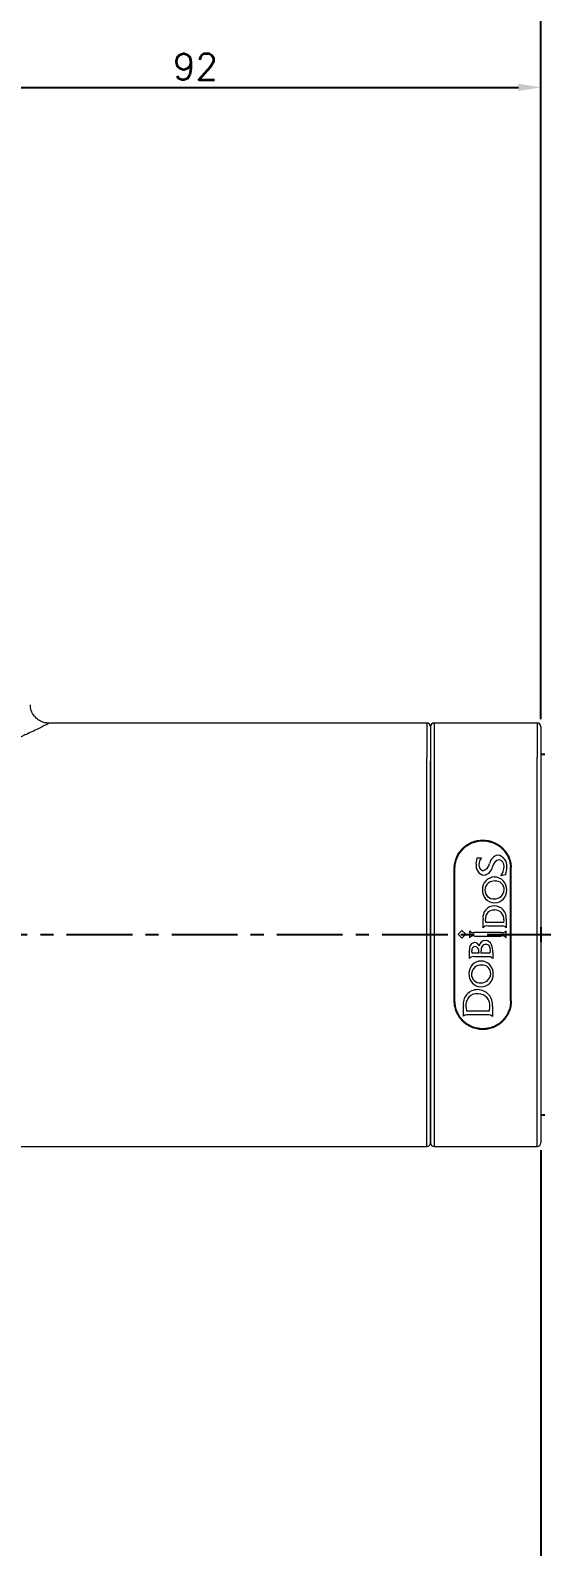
# Model space of a CAD drawing. Extents: x 19044 to 19885, y -10133 to -9539.
# Drawn here: x 19455.2 to 19523.3, y -9848 to -9646.3 of the extents above; entities that cross this region are included whole.
import ezdxf

# ---------------------------------------------------------------- set-up
doc = ezdxf.new("R2010")
doc.units = 0
doc.header["$LTSCALE"] = 7
doc.header["$MEASUREMENT"] = 0
doc.linetypes.add('CENTER', pattern=[2, 1.25, -0.25, 0.25, -0.25])
for name, color, linetype in [('CENTER', 1, 'CENTER'), ('D', 2, 'CONTINUOUS'), ('DIM', 2, 'CONTINUOUS'), ('DWG', 7, 'CONTINUOUS')]:
    doc.layers.add(name, color=color, linetype=linetype)
doc.styles.add('GHS', font='ROMANS.shx', dxfattribs={"bigfont": 'GHS.shx'})

msp = doc.modelspace()

# ---------------------------------------------------------------- linework, layer by layer
at = {"layer": 'CENTER', "color": 1, "linetype": 'CENTER'}
msp.add_line((19818.74, -9766.58), (19360.65, -9766.58), dxfattribs=at)
at = {"layer": 'D'}
for p, q in [((19523.15, -9737.91), (19523.15, -9632.25)), ((19523.15, -9795.25), (19523.15, -9999))]:
    msp.add_line(p, q, dxfattribs=at)
at = {"layer": 'DIM'}
for p, q in [((19523.15, -9737.91), (19523.15, -9651.84)), ((19434.15, -9653.84), (19520.15, -9653.84))]:
    msp.add_line(p, q, dxfattribs=at)
msp.add_solid([(19520.15, -9653.34), (19520.15, -9654.34), (19523.15, -9653.84)], dxfattribs=at)
at = {"layer": 'DWG', "linetype": 'Continuous', "lineweight": 18}
for p, q in [((19507.95, -9738.41), (19457.64, -9738.41)), ((19508.45, -9738.91), (19508.45, -9743.45)), ((19508.45, -9738.91), (19508.45, -9743.45)), ((19522.65, -9738.41), (19508.95, -9738.41)), ((19523.15, -9738.91), (19523.15, -9743.45)), ((19508.45, -9743.45), (19508.45, -9765.58)), ((19508.45, -9765.58), (19508.45, -9743.45)), ((19523.15, -9743.45), (19523.15, -9765.58)), ((19511.6, -9765.58), (19511.6, -9757.58)), ((19511.7, -9765.58), (19511.7, -9757.58)), ((19514.54, -9757.19), (19514.67, -9756.33)), ((19514.67, -9756.33), (19515.23, -9756.33)), ((19519.1, -9765.58), (19519.1, -9757.58)), ((19519.2, -9765.58), (19519.2, -9757.58)), ((19518.43, -9758.59), (19517.8, -9758.74)), ((19508.45, -9765.58), (19508.45, -9767.58)), ((19508.45, -9767.58), (19508.45, -9765.58)), ((19511.6, -9767.58), (19511.6, -9765.58)), ((19511.7, -9767.58), (19511.7, -9765.58)), ((19512.63, -9766.03), (19512.14, -9766.52)), ((19513.13, -9766.52), (19512.63, -9766.03)), ((19513.65, -9766.07), (19513.65, -9766.97)), ((19515.44, -9765.64), (19515.44, -9764.49)), ((19515.83, -9764.95), (19515.78, -9764.53)), ((19518.15, -9764.95), (19515.83, -9764.95)), ((19517.85, -9765.43), (19516.08, -9765.43)), ((19518.19, -9764.61), (19518.15, -9764.95)), ((19518.52, -9764.51), (19518.52, -9765.64)), ((19518.52, -9766.97), (19518.52, -9766.07)), ((19519.1, -9767.58), (19519.1, -9765.58)), ((19519.2, -9767.58), (19519.2, -9765.58)), ((19508.45, -9767.58), (19508.45, -9789.71)), ((19508.45, -9789.71), (19508.45, -9767.58)), ((19511.6, -9775.38), (19511.6, -9767.58)), ((19511.7, -9775.38), (19511.7, -9767.58)), ((19512.14, -9766.52), (19512.63, -9767.01)), ((19512.63, -9767.01), (19513.13, -9766.52)), ((19517.86, -9766.28), (19514.31, -9766.28)), ((19514.31, -9766.76), (19517.86, -9766.76)), ((19519.1, -9775.38), (19519.1, -9767.58)), ((19519.2, -9775.38), (19519.2, -9767.58)), ((19523.15, -9767.58), (19523.15, -9789.71)), ((19513.65, -9769.72), (19513.65, -9768.61)), ((19513.97, -9769.04), (19513.94, -9768.72)), ((19514.89, -9769.04), (19513.97, -9769.04)), ((19516.07, -9769.51), (19514.3, -9769.51)), ((19514.89, -9768.88), (19514.89, -9769.04)), ((19515.2, -9769.04), (19515.18, -9768.71)), ((19516.36, -9769.04), (19515.2, -9769.04)), ((19516.39, -9768.63), (19516.36, -9769.04)), ((19516.73, -9768.95), (19516.73, -9769.72)), ((19512.83, -9777.43), (19512.83, -9776.07)), ((19513.17, -9776.11), (19513.23, -9776.68)), ((19516.7, -9776.1), (19516.7, -9777.46)), ((19513.23, -9776.68), (19513.24, -9776.71)), ((19513.24, -9776.71), (19516.31, -9776.71)), ((19513.52, -9777.23), (19513.42, -9777.23)), ((19513.61, -9777.24), (19513.52, -9777.23)), ((19515.97, -9777.24), (19513.61, -9777.24)), ((19516.07, -9777.23), (19515.97, -9777.24)), ((19516.31, -9776.71), (19516.32, -9776.68)), ((19516.32, -9776.68), (19516.36, -9776.22)), ((19508.45, -9789.71), (19508.45, -9794.25)), ((19508.45, -9794.25), (19508.45, -9789.71)), ((19523.15, -9789.71), (19523.15, -9794.25)), ((19401.55, -9794.75), (19507.95, -9794.75)), ((19508.95, -9794.75), (19522.65, -9794.75))]:
    msp.add_line(p, q, dxfattribs=at)
at = {"layer": 'DWG', "linetype": 'Continuous', "lineweight": 13}
for p, q in [((19507.95, -9738.41), (19507.95, -9743)), ((19508.95, -9738.41), (19508.95, -9743)), ((19522.65, -9738.41), (19522.65, -9743)), ((19507.95, -9765.58), (19507.95, -9743)), ((19508.95, -9743), (19508.95, -9765.58)), ((19522.65, -9765.58), (19522.65, -9743)), ((19507.95, -9767.58), (19507.95, -9765.58)), ((19508.95, -9765.58), (19508.95, -9767.58)), ((19522.65, -9767.58), (19522.65, -9765.58)), ((19507.95, -9790.16), (19507.95, -9767.58)), ((19508.95, -9767.58), (19508.95, -9790.16)), ((19519.1, -9767.58), (19519.2, -9767.58)), ((19522.65, -9790.16), (19522.65, -9767.58)), ((19507.95, -9794.75), (19507.95, -9790.16)), ((19508.95, -9790.16), (19508.95, -9794.75)), ((19522.65, -9794.75), (19522.65, -9790.16))]:
    msp.add_line(p, q, dxfattribs=at)
at = {"layer": 'DWG', "color": 7, "linetype": 'Continuous'}
for p, q in [((19523.65, -9742.58), (19523.15, -9742.58)), ((19523.65, -9790.58), (19523.15, -9790.58))]:
    msp.add_line(p, q, dxfattribs=at)
at = {"layer": 'DWG'}
msp.add_line((19523.15, -9765.58), (19523.15, -9767.58), dxfattribs=at)
at = {"layer": 'DWG', "linetype": 'Continuous', "lineweight": 18}
for centre, radius, start, end in [((19507.95, -9738.91), 0.5, 0, 90), ((19508.95, -9738.91), 0.5, 90, 180), ((19522.65, -9738.91), 0.5, 0, 90), ((19517.72, -9757.38), 1.43, 102.9631, 169.0124), ((19517.19, -9757.39), 1.42, 353.2536, 81.7189), ((19515.76, -9757.43), 1.24, 168.7796, 260.0843), ((19515.58, -9757.36), 0.69, 169.4864, 261.9455), ((19516.32, -9757.25), 1.42, 140.1291, 179.6031), ((19515.12, -9756.89), 1.21, 287.2888, 349.544), ((19515.33, -9757.27), 1.4, 278.8468, 349.3311), ((19517.86, -9757.72), 1.16, 103.6176, 170.2231), ((19517.42, -9757.41), 0.828, 354.3481, 78.5613), ((19516.15, -9757.45), 2.1, 322.1768, 359.0446), ((19515.55, -9757.58), 3.06, 340.6608, 0.5205), ((19516.98, -9760.51), 1.62, 90.9823, 182.1485), ((19516.94, -9760.67), 1.25, 85.312, 177.0471), ((19516.93, -9760.57), 1.67, 358.1795, 89.2636), ((19517.12, -9760.57), 1.14, 358.3837, 94.0757), ((19517.02, -9760.67), 1.67, 176.8244, 268.229), ((19516.85, -9760.65), 1.16, 178.131, 273.8701), ((19516.99, -9760.53), 1.27, 267.1802, 356.9048), ((19516.96, -9760.69), 1.64, 270.4415, 2.4492), ((19516.94, -9764.27), 1.52, 89.5195, 188.2018), ((19516.88, -9764.39), 1.11, 83.385, 187.0264), ((19516.94, -9764.34), 1.59, 353.9749, 89.5468), ((19517.02, -9764.46), 1.18, 352.8602, 90.4296), ((19514.15, -9765.66), 0.638, 219.7118, 284.485), ((19515.92, -9765.99), 0.584, 73.6699, 143.1245), ((19518.01, -9766.08), 0.666, 40.9303, 104.0211), ((19518.02, -9765.67), 0.63, 255.441, 320.6047), ((19514.42, -9768.42), 0.799, 96.9531, 193.546), ((19514.14, -9767.36), 0.625, 74.7819, 141.0908), ((19514.31, -9768.28), 0.653, 16.35, 88.4204), ((19515.79, -9768.2), 0.862, 91.7095, 173.5173), ((19515.88, -9768.56), 0.712, 95.5489, 191.7367), ((19515.72, -9768.28), 0.944, 23.8062, 87.4479), ((19515.79, -9768.48), 0.624, 346.0934, 88.1964), ((19514.38, -9768.74), 2.36, 354.8574, 20.8336), ((19518.02, -9767.36), 0.625, 39.0711, 104.8144), ((19515.18, -9771.69), 1.62, 90.9634, 182.1674), ((19514.14, -9770.11), 0.621, 74.9325, 141.1365), ((19514.42, -9768.63), 0.494, 92.5196, 190.2321), ((19514.27, -9768.76), 0.627, 348.4102, 78.3782), ((19515.13, -9771.74), 1.67, 358.207, 89.2495), ((19516.23, -9770.13), 0.632, 39.3767, 104.7973), ((19515.23, -9771.84), 1.67, 176.8057, 268.2477), ((19515.15, -9771.85), 1.25, 85.3249, 177.0342), ((19515.06, -9771.82), 1.16, 178.1277, 273.853), ((19515.2, -9771.7), 1.27, 267.1802, 356.9048), ((19515.17, -9771.87), 1.64, 270.4783, 2.4556), ((19515.33, -9771.74), 1.14, 358.3806, 94.058), ((19514.71, -9775.79), 1.91, 89.5439, 188.3351), ((19514.7, -9775.89), 2.01, 354.2557, 89.2003), ((19514.65, -9775.91), 1.5, 84.4634, 187.6506), ((19514.77, -9776.02), 1.6, 352.8416, 88.9595), ((19513.31, -9777.92), 0.694, 81.3556, 134.6267), ((19516.17, -9777.96), 0.727, 42.8963, 97.762), ((19507.95, -9794.25), 0.5, 270, 0), ((19508.95, -9794.25), 0.5, 180, 270), ((19522.65, -9794.25), 0.5, 270, 0)]:
    msp.add_arc(centre, radius, start, end, dxfattribs=at)
for points, knots in [([(19457.63, -9738.42), (19457.46, -9738.42), (19457.08, -9738.38), (19456.48, -9738.17), (19455.89, -9737.76), (19455.41, -9737.14), (19455.17, -9736.52), (19455.16, -9736.12), (19455.16, -9736.01)], [0, 0, 0, 0, 0.142895, 0.307182, 0.493139, 0.692929, 0.909976, 1, 1, 1, 1]), ([(19511.61, -9757.58), (19511.61, -9757.46), (19511.62, -9757.35), (19511.66, -9757.11), (19511.7, -9756.88), (19511.77, -9756.66), (19511.83, -9756.49), (19511.86, -9756.41), (19511.89, -9756.33), (19511.91, -9756.27), (19511.93, -9756.25), (19511.99, -9756.11), (19512.09, -9755.9), (19512.22, -9755.7), (19512.35, -9755.51), (19512.42, -9755.42), (19512.54, -9755.28), (19512.58, -9755.24), (19512.64, -9755.17), (19512.66, -9755.15), (19512.7, -9755.11), (19512.81, -9755), (19513.01, -9754.82), (19513.2, -9754.68), (19513.4, -9754.55), (19513.5, -9754.49), (19513.67, -9754.4), (19513.72, -9754.37), (19513.83, -9754.32), (19513.89, -9754.3), (19514.06, -9754.23), (19514.29, -9754.14), (19514.53, -9754.08), (19514.77, -9754.03), (19514.89, -9754.01), (19515.05, -9754), (19515.08, -9754), (19515.15, -9753.99), (19515.24, -9753.99), (19515.33, -9753.98), (19515.52, -9753.98), (19515.77, -9753.99), (19516.02, -9754.03), (19516.17, -9754.06), (19516.2, -9754.07), (19516.26, -9754.08), (19516.35, -9754.1), (19516.44, -9754.13), (19516.62, -9754.18), (19516.85, -9754.26), (19517.07, -9754.37), (19517.24, -9754.45), (19517.29, -9754.48), (19517.39, -9754.55), (19517.45, -9754.58), (19517.6, -9754.68), (19517.79, -9754.82), (19517.97, -9754.98), (19518.1, -9755.1), (19518.14, -9755.15), (19518.22, -9755.24), (19518.26, -9755.28), (19518.38, -9755.42), (19518.45, -9755.51), (19518.58, -9755.7), (19518.71, -9755.9), (19518.82, -9756.11), (19518.88, -9756.25), (19518.89, -9756.27), (19518.91, -9756.33), (19518.94, -9756.41), (19518.98, -9756.49), (19519.03, -9756.66), (19519.1, -9756.88), (19519.14, -9757.11), (19519.18, -9757.35), (19519.19, -9757.46), (19519.2, -9757.58)], [0, 0, 0, 0, 0.03125, 0.03125, 0.0625, 0.09375, 0.09375, 0.109375, 0.117188, 0.117188, 0.125, 0.125, 0.15625, 0.1875, 0.1875, 0.21875, 0.21875, 0.234375, 0.234375, 0.242188, 0.242188, 0.25, 0.28125, 0.3125, 0.3125, 0.34375, 0.34375, 0.359375, 0.359375, 0.375, 0.375, 0.40625, 0.4375, 0.4375, 0.46875, 0.46875, 0.476563, 0.476563, 0.484375, 0.5, 0.5, 0.53125, 0.5625, 0.5625, 0.570312, 0.570312, 0.578125, 0.59375, 0.59375, 0.625, 0.65625, 0.65625, 0.671875, 0.671875, 0.6875, 0.6875, 0.71875, 0.75, 0.75, 0.765625, 0.765625, 0.78125, 0.78125, 0.8125, 0.8125, 0.84375, 0.875, 0.875, 0.882812, 0.882812, 0.890625, 0.90625, 0.90625, 0.9375, 0.96875, 0.96875, 1, 1, 1, 1]), ([(19511.71, -9757.58), (19511.71, -9757.47), (19511.72, -9757.35), (19511.76, -9757.13), (19511.8, -9756.9), (19511.87, -9756.68), (19511.92, -9756.52), (19511.95, -9756.44), (19511.98, -9756.36), (19512.01, -9756.31), (19512.02, -9756.28), (19512.08, -9756.15), (19512.18, -9755.95), (19512.3, -9755.75), (19512.44, -9755.57), (19512.5, -9755.48), (19512.62, -9755.35), (19512.66, -9755.3), (19512.71, -9755.24), (19512.73, -9755.22), (19512.78, -9755.18), (19512.88, -9755.07), (19513.07, -9754.9), (19513.26, -9754.76), (19513.46, -9754.63), (19513.56, -9754.57), (19513.71, -9754.49), (19513.77, -9754.46), (19513.88, -9754.41), (19513.93, -9754.39), (19514.1, -9754.32), (19514.32, -9754.24), (19514.55, -9754.18), (19514.79, -9754.13), (19514.91, -9754.11), (19515.06, -9754.1), (19515.09, -9754.1), (19515.15, -9754.09), (19515.24, -9754.09), (19515.34, -9754.08), (19515.52, -9754.08), (19515.76, -9754.09), (19516, -9754.13), (19516.18, -9754.16), (19516.24, -9754.18), (19516.36, -9754.21), (19516.41, -9754.22), (19516.59, -9754.28), (19516.81, -9754.36), (19517.03, -9754.46), (19517.16, -9754.53), (19517.19, -9754.54), (19517.24, -9754.57), (19517.26, -9754.59), (19517.34, -9754.63), (19517.39, -9754.66), (19517.54, -9754.76), (19517.73, -9754.9), (19517.9, -9755.05), (19518.02, -9755.17), (19518.07, -9755.21), (19518.14, -9755.3), (19518.18, -9755.34), (19518.3, -9755.48), (19518.37, -9755.57), (19518.5, -9755.75), (19518.62, -9755.95), (19518.72, -9756.15), (19518.78, -9756.28), (19518.79, -9756.31), (19518.82, -9756.36), (19518.85, -9756.44), (19518.88, -9756.52), (19518.94, -9756.68), (19519, -9756.9), (19519.04, -9757.13), (19519.08, -9757.35), (19519.09, -9757.47), (19519.1, -9757.58)], [0, 0, 0, 0, 0.03125, 0.03125, 0.0625, 0.09375, 0.09375, 0.109375, 0.117188, 0.117188, 0.125, 0.125, 0.15625, 0.1875, 0.1875, 0.21875, 0.21875, 0.234375, 0.234375, 0.242187, 0.242187, 0.25, 0.28125, 0.3125, 0.3125, 0.34375, 0.34375, 0.359375, 0.359375, 0.375, 0.375, 0.40625, 0.4375, 0.4375, 0.46875, 0.46875, 0.476563, 0.476563, 0.484375, 0.5, 0.5, 0.53125, 0.5625, 0.5625, 0.578125, 0.578125, 0.59375, 0.59375, 0.625, 0.65625, 0.65625, 0.664063, 0.664063, 0.671875, 0.671875, 0.6875, 0.6875, 0.71875, 0.75, 0.75, 0.765625, 0.765625, 0.78125, 0.78125, 0.8125, 0.8125, 0.84375, 0.875, 0.875, 0.882813, 0.882813, 0.890625, 0.90625, 0.90625, 0.9375, 0.96875, 0.96875, 1, 1, 1, 1]), ([(19519.2, -9775.38), (19519.2, -9775.51), (19519.2, -9775.63), (19519.17, -9775.87), (19519.14, -9776.11), (19519.08, -9776.35), (19519.03, -9776.52), (19519.01, -9776.58), (19518.98, -9776.67), (19518.97, -9776.7), (19518.95, -9776.75), (19518.89, -9776.9), (19518.77, -9777.14), (19518.65, -9777.35), (19518.52, -9777.56), (19518.45, -9777.66), (19518.35, -9777.78), (19518.33, -9777.8), (19518.29, -9777.85), (19518.27, -9777.87), (19518.21, -9777.94), (19518.17, -9777.98), (19518.04, -9778.12), (19517.86, -9778.28), (19517.67, -9778.44), (19517.46, -9778.58), (19517.36, -9778.64), (19517.22, -9778.72), (19517.19, -9778.73), (19517.14, -9778.76), (19517.05, -9778.81), (19516.96, -9778.85), (19516.79, -9778.92), (19516.67, -9778.97), (19516.43, -9779.04), (19516.31, -9779.08), (19516.12, -9779.12), (19516.05, -9779.13), (19515.96, -9779.14), (19515.93, -9779.15), (19515.86, -9779.16), (19515.83, -9779.16), (19515.67, -9779.18), (19515.41, -9779.19), (19515.15, -9779.18), (19514.96, -9779.16), (19514.9, -9779.15), (19514.8, -9779.14), (19514.77, -9779.13), (19514.7, -9779.12), (19514.67, -9779.11), (19514.51, -9779.08), (19514.39, -9779.05), (19514.15, -9778.97), (19514.03, -9778.93), (19513.85, -9778.85), (19513.79, -9778.83), (19513.71, -9778.78), (19513.68, -9778.77), (19513.62, -9778.74), (19513.59, -9778.73), (19513.46, -9778.65), (19513.35, -9778.58), (19513.14, -9778.44), (19513.04, -9778.37), (19512.9, -9778.25), (19512.86, -9778.21), (19512.77, -9778.12), (19512.72, -9778.08), (19512.59, -9777.94), (19512.51, -9777.85), (19512.36, -9777.66), (19512.22, -9777.46), (19512.09, -9777.25), (19512.02, -9777.12), (19512.01, -9777.09), (19511.98, -9777.04), (19511.94, -9776.95), (19511.9, -9776.87), (19511.84, -9776.7), (19511.75, -9776.47), (19511.7, -9776.24), (19511.66, -9776.06), (19511.65, -9776), (19511.63, -9775.88), (19511.63, -9775.81), (19511.61, -9775.63), (19511.6, -9775.51), (19511.6, -9775.38)], [0, 0, 0, 0, 0.03125, 0.03125, 0.0625, 0.09375, 0.09375, 0.109375, 0.109375, 0.117187, 0.117187, 0.125, 0.15625, 0.1875, 0.1875, 0.21875, 0.21875, 0.226562, 0.226562, 0.234375, 0.234375, 0.25, 0.25, 0.28125, 0.3125, 0.3125, 0.34375, 0.34375, 0.351563, 0.351563, 0.359375, 0.375, 0.375, 0.40625, 0.40625, 0.4375, 0.4375, 0.453125, 0.453125, 0.460938, 0.460938, 0.46875, 0.46875, 0.5, 0.53125, 0.53125, 0.546875, 0.546875, 0.554688, 0.554688, 0.5625, 0.5625, 0.59375, 0.59375, 0.625, 0.625, 0.640625, 0.640625, 0.648438, 0.648438, 0.65625, 0.65625, 0.6875, 0.6875, 0.71875, 0.71875, 0.734375, 0.734375, 0.75, 0.75, 0.78125, 0.78125, 0.8125, 0.84375, 0.84375, 0.851563, 0.851563, 0.859375, 0.875, 0.875, 0.90625, 0.9375, 0.9375, 0.953125, 0.953125, 0.96875, 0.96875, 1, 1, 1, 1]), ([(19519.1, -9775.38), (19519.1, -9775.5), (19519.1, -9775.62), (19519.07, -9775.86), (19519.04, -9776.09), (19518.98, -9776.32), (19518.93, -9776.49), (19518.91, -9776.55), (19518.88, -9776.63), (19518.87, -9776.66), (19518.85, -9776.72), (19518.8, -9776.86), (19518.69, -9777.1), (19518.57, -9777.3), (19518.44, -9777.5), (19518.37, -9777.6), (19518.28, -9777.71), (19518.26, -9777.74), (19518.22, -9777.78), (19518.2, -9777.8), (19518.14, -9777.87), (19518.1, -9777.92), (19517.97, -9778.05), (19517.8, -9778.21), (19517.61, -9778.36), (19517.41, -9778.49), (19517.31, -9778.56), (19517.17, -9778.63), (19517.14, -9778.65), (19517.09, -9778.68), (19517.01, -9778.72), (19516.92, -9778.76), (19516.75, -9778.83), (19516.64, -9778.87), (19516.4, -9778.95), (19516.28, -9778.98), (19516.1, -9779.02), (19516.04, -9779.03), (19515.94, -9779.04), (19515.91, -9779.05), (19515.85, -9779.06), (19515.82, -9779.06), (19515.66, -9779.08), (19515.41, -9779.09), (19515.16, -9779.08), (19514.97, -9779.06), (19514.91, -9779.05), (19514.82, -9779.04), (19514.78, -9779.03), (19514.72, -9779.02), (19514.69, -9779.01), (19514.54, -9778.98), (19514.42, -9778.95), (19514.18, -9778.88), (19514.06, -9778.83), (19513.89, -9778.76), (19513.84, -9778.74), (19513.75, -9778.69), (19513.72, -9778.68), (19513.67, -9778.65), (19513.53, -9778.58), (19513.4, -9778.5), (19513.2, -9778.36), (19513.11, -9778.29), (19512.97, -9778.17), (19512.92, -9778.13), (19512.84, -9778.05), (19512.79, -9778.01), (19512.67, -9777.88), (19512.59, -9777.79), (19512.44, -9777.6), (19512.3, -9777.41), (19512.18, -9777.21), (19512.11, -9777.07), (19512.1, -9777.05), (19512.07, -9776.99), (19512.03, -9776.91), (19512, -9776.83), (19511.93, -9776.67), (19511.85, -9776.44), (19511.79, -9776.21), (19511.76, -9776.04), (19511.75, -9775.98), (19511.73, -9775.86), (19511.72, -9775.8), (19511.71, -9775.62), (19511.7, -9775.5), (19511.7, -9775.38)], [0, 0, 0, 0, 0.03125, 0.03125, 0.0625, 0.09375, 0.09375, 0.109375, 0.109375, 0.117187, 0.117187, 0.125, 0.15625, 0.1875, 0.1875, 0.21875, 0.21875, 0.226562, 0.226562, 0.234375, 0.234375, 0.25, 0.25, 0.28125, 0.3125, 0.3125, 0.34375, 0.34375, 0.351563, 0.351563, 0.359375, 0.375, 0.375, 0.40625, 0.40625, 0.4375, 0.4375, 0.453125, 0.453125, 0.460938, 0.460938, 0.46875, 0.46875, 0.5, 0.53125, 0.53125, 0.546875, 0.546875, 0.554687, 0.554687, 0.5625, 0.5625, 0.59375, 0.59375, 0.625, 0.625, 0.640625, 0.640625, 0.648438, 0.648438, 0.65625, 0.6875, 0.6875, 0.71875, 0.71875, 0.734375, 0.734375, 0.75, 0.75, 0.78125, 0.78125, 0.8125, 0.84375, 0.84375, 0.851563, 0.851563, 0.859375, 0.875, 0.875, 0.90625, 0.9375, 0.9375, 0.953125, 0.953125, 0.96875, 0.96875, 1, 1, 1, 1])]:
    msp.add_open_spline(points, degree=3, knots=knots, dxfattribs=at)
at = {"layer": 'DWG', "linetype": 'Continuous', "lineweight": 13}
msp.add_open_spline([(19457.64, -9738.41), (19457.65, -9738.41), (19457.64, -9738.42), (19457.57, -9738.46), (19457.54, -9738.48), (19457.48, -9738.52), (19457.44, -9738.54), (19457.4, -9738.56), (19457.38, -9738.57), (19457.36, -9738.58), (19457.23, -9738.65), (19457.07, -9738.73), (19456.69, -9738.93), (19456.47, -9739.04), (19455.96, -9739.29), (19455.67, -9739.43), (19455.27, -9739.62), (19455.19, -9739.65), (19455.07, -9739.71), (19455.02, -9739.73), (19454.94, -9739.77), (19454.72, -9739.87), (19454.49, -9739.98), (19453.93, -9740.24), (19453.52, -9740.42), (19452.66, -9740.79), (19452.2, -9740.98), (19451.48, -9741.28), (19451.23, -9741.38), (19450.85, -9741.53), (19450.73, -9741.58), (19450.53, -9741.66), (19450.46, -9741.68), (19450.33, -9741.73), (19450.27, -9741.76), (19449.67, -9741.99), (19449.11, -9742.19), (19447.96, -9742.6), (19447.37, -9742.8), (19446.75, -9743)], degree=3, knots=[0, 0, 0, 0, 0.079422, 0.079422, 0.125451, 0.125451, 0.148465, 0.159973, 0.159973, 0.17148, 0.17148, 0.263538, 0.263538, 0.355595, 0.355595, 0.447653, 0.447653, 0.470668, 0.470668, 0.482175, 0.482175, 0.493682, 0.539711, 0.539711, 0.631769, 0.631769, 0.723827, 0.723827, 0.769856, 0.769856, 0.79287, 0.79287, 0.804377, 0.804377, 0.815884, 0.815884, 0.907942, 0.907942, 1, 1, 1, 1], dxfattribs=at)

# ---------------------------------------------------------------- texts
at = {"layer": 'DIM', "insert": (19477.15, -9651.09), "char_height": 3.5, "attachment_point": 5, "style": 'GHS'}
msp.add_mtext('\\A1;92', dxfattribs=at)

doc.saveas('drawing.dxf')
